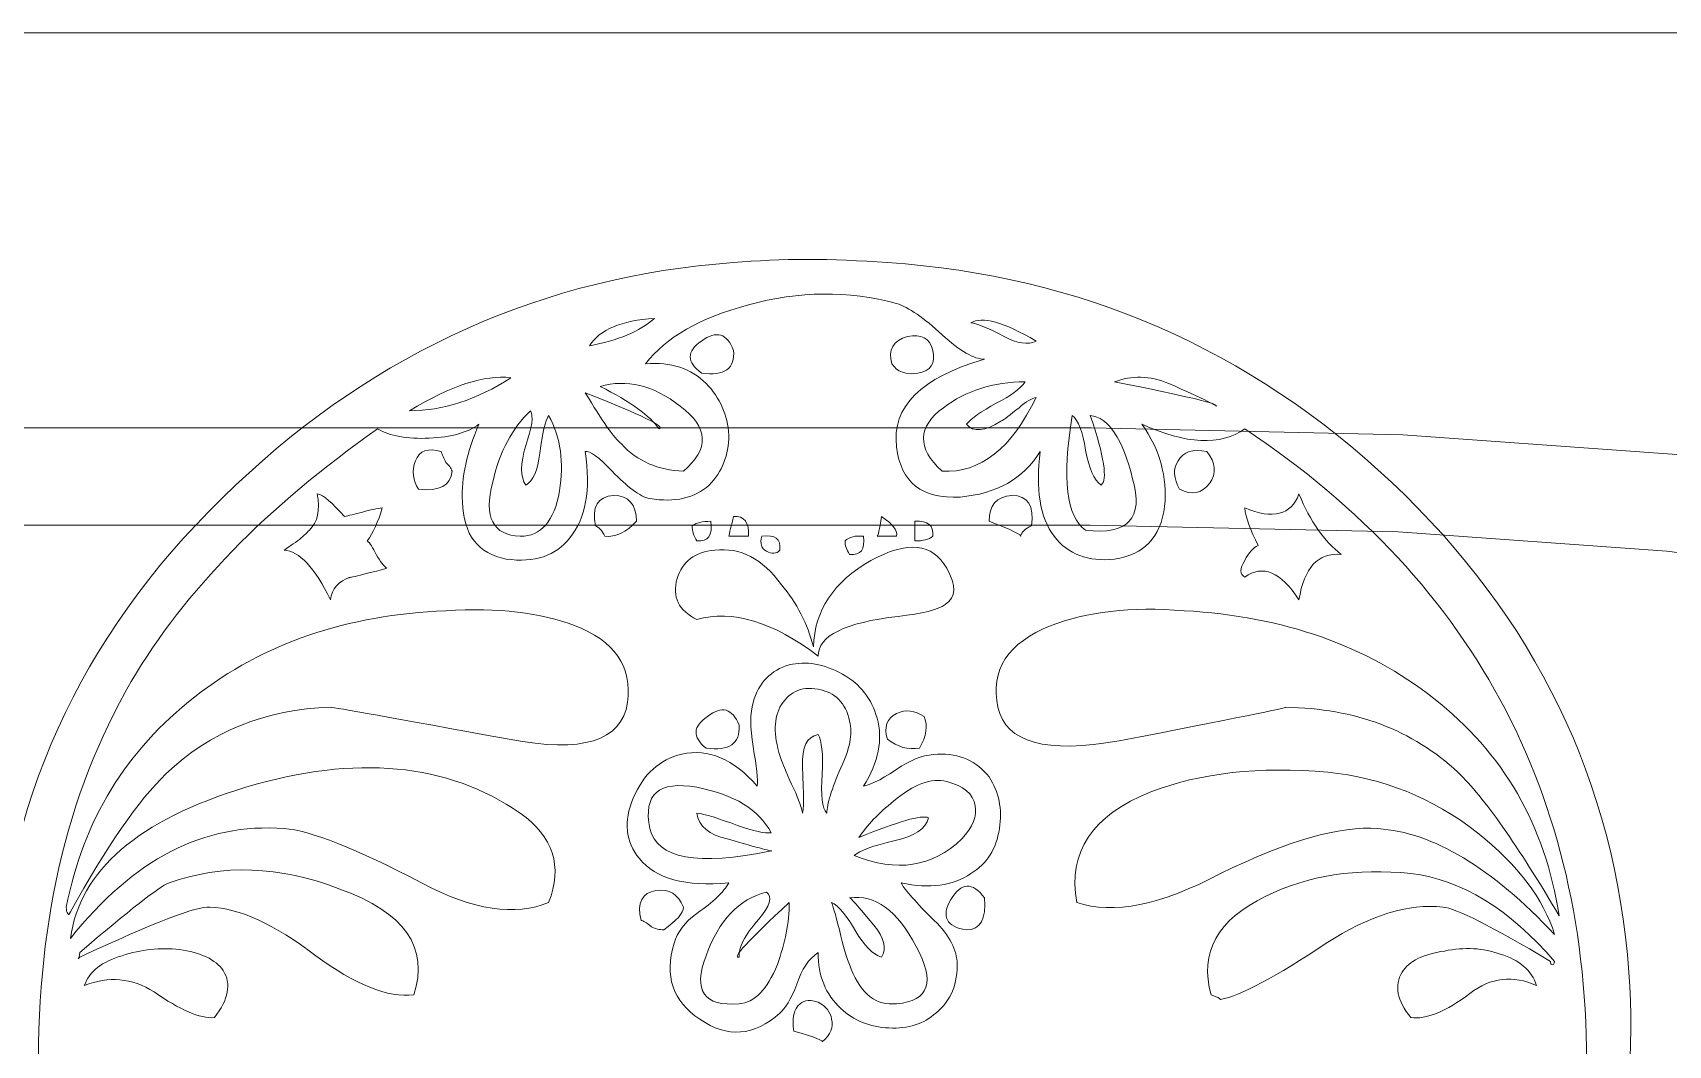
# Model space of a CAD drawing. Header units: millimetres. Extents: x -516 to 519, y -297 to 340.
# Drawn here: x -188.22 to -162.99, y -103.25 to -87.63 of the extents above; entities that cross this region are included whole.
import ezdxf

# ---------------------------------------------------------------- set-up
doc = ezdxf.new("R2010")
doc.units = ezdxf.units.MM
doc.header["$MEASUREMENT"] = 0
doc.layers.add('layer 1', color=7, linetype='Continuous')

msp = doc.modelspace()

# ---------------------------------------------------------------- linework, layer by layer
at = {"layer": 'layer 1', "color": 250, "lineweight": 18}
msp.add_open_spline([(-392.0172, -87.6343), (-309.8335, -87.6343), (-227.6497, -87.6343), (-145.4661, -87.6343)], degree=3, dxfattribs=at)
at = {"layer": 'layer 1', "color": 114, "lineweight": 18}
for points, knots in [([(-389.0157, -95.2263), (-389.0157, -95.2263), (-389.0157, -87.6343), (-389.0157, -87.6343), (-389.0157, -87.6343), (-387.5149, -87.6343), (-387.5149, -87.6343), (-387.5149, -87.6343), (-387.5149, -93.7255), (-387.5149, -93.7255), (-387.5149, -93.7255), (-274.0849, -93.7255), (-274.0849, -93.7255), (-274.0849, -93.7255), (-274.0849, -87.6343), (-274.0849, -87.6343), (-274.0849, -87.6343), (-272.5847, -87.6343), (-272.5847, -87.6343), (-272.5847, -87.6343), (-272.5847, -93.7255), (-272.5847, -93.7255), (-272.5847, -93.7255), (-253.4494, -93.7255), (-253.4494, -93.7255), (-253.4494, -93.7255), (-253.4494, -87.6343), (-253.4494, -87.6343), (-253.4494, -87.6343), (-251.9486, -87.6343), (-251.9486, -87.6343), (-251.9486, -87.6343), (-251.9486, -93.7255), (-251.9486, -93.7255), (-251.9486, -93.7255), (-215.9548, -93.7255), (-215.9548, -93.7255), (-215.9548, -93.7255), (-215.9548, -87.6343), (-215.9548, -87.6343), (-215.9548, -87.6343), (-214.4542, -87.6343), (-214.4542, -87.6343), (-214.4542, -87.6343), (-214.4542, -93.7255), (-214.4542, -93.7255), (-214.4542, -93.7255), (-212.0233, -93.7255), (-212.0233, -93.7255), (-212.0233, -93.7255), (-212.0233, -87.6343), (-212.0233, -87.6343), (-212.0233, -87.6343), (-210.5231, -87.6343), (-210.5231, -87.6343), (-210.5231, -87.6343), (-210.5231, -93.7255), (-210.5231, -93.7255), (-210.5231, -93.7255), (-171.8946, -93.7255), (-171.8946, -93.7255), (-171.8946, -93.7255), (-167.0878, -93.8327), (-167.0878, -93.8327), (-167.0878, -93.8327), (-162.864, -94.1371), (-162.864, -94.1371), (-162.864, -94.1371), (-159.1246, -94.6166), (-159.1246, -94.6166), (-159.1246, -94.6166), (-155.7637, -95.246), (-155.7637, -95.246), (-155.7637, -95.246), (-152.6763, -95.9994), (-152.6763, -95.9994), (-152.6763, -95.9994), (-149.7579, -96.8507), (-149.7579, -96.8507), (-149.7579, -96.8507), (-146.9033, -97.7736), (-146.9033, -97.7736), (-146.9033, -97.7736), (-144.2237, -98.6701), (-144.2237, -98.6701), (-144.2237, -98.6701), (-144.2237, -100.2525), (-144.2237, -100.2525), (-144.2237, -100.2525), (-147.3724, -99.1994), (-147.3724, -99.1994), (-147.3724, -99.1994), (-150.1991, -98.2853), (-150.1991, -98.2853), (-150.1991, -98.2853), (-153.0646, -97.4494), (-153.0646, -97.4494), (-153.0646, -97.4494), (-156.0797, -96.7134), (-156.0797, -96.7134), (-156.0797, -96.7134), (-159.3585, -96.1), (-159.3585, -96.1), (-159.3585, -96.1), (-163.014, -95.6314), (-163.014, -95.6314), (-163.014, -95.6314), (-167.1588, -95.3319), (-167.1588, -95.3319), (-167.1588, -95.3319), (-171.9115, -95.2263), (-171.9115, -95.2263), (-171.9115, -95.2263), (-210.5231, -95.2263), (-210.5231, -95.2263), (-210.5231, -95.2263), (-210.5231, -123.0076), (-210.5231, -123.0076), (-210.5231, -123.0076), (-164.7722, -123.0076), (-164.7722, -123.0076), (-164.7722, -123.0076), (-164.1108, -123.0552), (-164.1108, -123.0552), (-164.1108, -123.0552), (-163.4454, -123.2219), (-163.4454, -123.2219), (-163.4454, -123.2219), (-162.845, -123.5161), (-162.845, -123.5161), (-162.845, -123.5161), (-162.3508, -123.9141), (-162.3508, -123.9141), (-162.3508, -123.9141), (-161.9855, -124.3585), (-161.9855, -124.3585), (-161.9855, -124.3585), (-161.7331, -124.792), (-161.7331, -124.792), (-161.7331, -124.792), (-161.5592, -125.1824), (-161.5592, -125.1824), (-161.5592, -125.1824), (-161.4318, -125.517), (-161.4318, -125.517), (-161.4318, -125.517), (-157.7462, -135.5414), (-157.7462, -135.5414), (-157.7462, -135.5414), (-157.4066, -136.1663), (-157.4066, -136.1663), (-157.4066, -136.1663), (-157.0688, -136.8017), (-157.0688, -136.8017), (-157.0688, -136.8017), (-156.7731, -137.2806), (-156.7731, -137.2806), (-156.7731, -137.2806), (-156.493, -137.612), (-156.493, -137.612), (-156.493, -137.612), (-156.1776, -137.8536), (-156.1776, -137.8536), (-156.1776, -137.8536), (-155.7145, -138.0592), (-155.7145, -138.0592), (-155.7145, -138.0592), (-154.9764, -138.2189), (-154.9764, -138.2189), (-154.9764, -138.2189), (-153.8447, -138.2849), (-153.8447, -138.2849), (-153.8447, -138.2849), (-144.2237, -138.2849), (-144.2237, -138.2849), (-144.2237, -138.2849), (-144.2237, -139.7857), (-144.2237, -139.7857), (-144.2237, -139.7857), (-153.8884, -139.7857), (-153.8884, -139.7857), (-153.8884, -139.7857), (-155.1799, -139.7102), (-155.1799, -139.7102), (-155.1799, -139.7102), (-156.1826, -139.4933), (-156.1826, -139.4933), (-156.1826, -139.4933), (-156.9496, -139.1526), (-156.9496, -139.1526), (-156.9496, -139.1526), (-157.5347, -138.7043), (-157.5347, -138.7043), (-157.5347, -138.7043), (-157.9906, -138.1642), (-157.9906, -138.1642), (-157.9906, -138.1642), (-158.3711, -137.5497), (-158.3711, -137.5497), (-158.3711, -137.5497), (-158.7286, -136.8766), (-158.7286, -136.8766), (-158.7286, -136.8766), (-159.1175, -136.162), (-159.1175, -136.162), (-159.1175, -136.162), (-162.8374, -126.0424), (-162.8374, -126.0424), (-162.8374, -126.0424), (-162.9467, -125.7549), (-162.9467, -125.7549), (-162.9467, -125.7549), (-163.0702, -125.4772), (-163.0702, -125.4772), (-163.0702, -125.4772), (-163.2218, -125.2181), (-163.2218, -125.2181), (-163.2218, -125.2181), (-163.4119, -124.9862), (-163.4119, -124.9862), (-163.4119, -124.9862), (-163.6553, -124.7898), (-163.6553, -124.7898), (-163.6553, -124.7898), (-163.9637, -124.6395), (-163.9637, -124.6395), (-163.9637, -124.6395), (-164.3496, -124.5422), (-164.3496, -124.5422), (-164.3496, -124.5422), (-164.8258, -124.5084), (-164.8258, -124.5084), (-164.8258, -124.5084), (-212.0233, -124.5084), (-212.0233, -124.5084), (-212.0233, -124.5084), (-212.0233, -95.2263), (-212.0233, -95.2263), (-212.0233, -95.2263), (-214.4542, -95.2263), (-214.4542, -95.2263), (-214.4542, -95.2263), (-214.4542, -149.1415), (-214.4542, -149.1415)], [0, 0, 0, 0, 0.0123457, 0.0123457, 0.0123457, 0.0246914, 0.0246914, 0.0246914, 0.037037, 0.037037, 0.037037, 0.0493827, 0.0493827, 0.0493827, 0.0617284, 0.0617284, 0.0617284, 0.0740741, 0.0740741, 0.0740741, 0.0864198, 0.0864198, 0.0864198, 0.0987654, 0.0987654, 0.0987654, 0.1111111, 0.1111111, 0.1111111, 0.1234568, 0.1234568, 0.1234568, 0.1358025, 0.1358025, 0.1358025, 0.1481481, 0.1481481, 0.1481481, 0.1604938, 0.1604938, 0.1604938, 0.1728395, 0.1728395, 0.1728395, 0.1851852, 0.1851852, 0.1851852, 0.1975309, 0.1975309, 0.1975309, 0.2098765, 0.2098765, 0.2098765, 0.2222222, 0.2222222, 0.2222222, 0.2345679, 0.2345679, 0.2345679, 0.2469136, 0.2469136, 0.2469136, 0.2592593, 0.2592593, 0.2592593, 0.2716049, 0.2716049, 0.2716049, 0.2839506, 0.2839506, 0.2839506, 0.2962963, 0.2962963, 0.2962963, 0.308642, 0.308642, 0.308642, 0.3209877, 0.3209877, 0.3209877, 0.3333333, 0.3333333, 0.3333333, 0.345679, 0.345679, 0.345679, 0.3580247, 0.3580247, 0.3580247, 0.3703704, 0.3703704, 0.3703704, 0.382716, 0.382716, 0.382716, 0.3950617, 0.3950617, 0.3950617, 0.4074074, 0.4074074, 0.4074074, 0.4197531, 0.4197531, 0.4197531, 0.4320988, 0.4320988, 0.4320988, 0.4444444, 0.4444444, 0.4444444, 0.4567901, 0.4567901, 0.4567901, 0.4691358, 0.4691358, 0.4691358, 0.4814815, 0.4814815, 0.4814815, 0.4938272, 0.4938272, 0.4938272, 0.5061728, 0.5061728, 0.5061728, 0.5185185, 0.5185185, 0.5185185, 0.5308642, 0.5308642, 0.5308642, 0.5432099, 0.5432099, 0.5432099, 0.5555556, 0.5555556, 0.5555556, 0.5679012, 0.5679012, 0.5679012, 0.5802469, 0.5802469, 0.5802469, 0.5925926, 0.5925926, 0.5925926, 0.6049383, 0.6049383, 0.6049383, 0.617284, 0.617284, 0.617284, 0.6296296, 0.6296296, 0.6296296, 0.6419753, 0.6419753, 0.6419753, 0.654321, 0.654321, 0.654321, 0.6666667, 0.6666667, 0.6666667, 0.6790123, 0.6790123, 0.6790123, 0.691358, 0.691358, 0.691358, 0.7037037, 0.7037037, 0.7037037, 0.7160494, 0.7160494, 0.7160494, 0.7283951, 0.7283951, 0.7283951, 0.7407407, 0.7407407, 0.7407407, 0.7530864, 0.7530864, 0.7530864, 0.7654321, 0.7654321, 0.7654321, 0.7777778, 0.7777778, 0.7777778, 0.7901235, 0.7901235, 0.7901235, 0.8024691, 0.8024691, 0.8024691, 0.8148148, 0.8148148, 0.8148148, 0.8271605, 0.8271605, 0.8271605, 0.8395062, 0.8395062, 0.8395062, 0.8518519, 0.8518519, 0.8518519, 0.8641975, 0.8641975, 0.8641975, 0.8765432, 0.8765432, 0.8765432, 0.8888889, 0.8888889, 0.8888889, 0.9012346, 0.9012346, 0.9012346, 0.9135802, 0.9135802, 0.9135802, 0.9259259, 0.9259259, 0.9259259, 0.9382716, 0.9382716, 0.9382716, 0.9506173, 0.9506173, 0.9506173, 0.962963, 0.962963, 0.962963, 0.9753086, 0.9753086, 0.9753086, 0.9876543, 0.9876543, 0.9876543, 1, 1, 1, 1]), ([(-172.3052, -123.7784), (-171.8123, -123.5602), (-171.3225, -123.3005), (-170.8327, -123.0042), (-169.1852, -122.0067), (-168.1568, -120.9016), (-167.7507, -119.6911), (-167.5516, -119.1333), (-167.416, -118.2495), (-167.3364, -117.0549), (-167.2248, -115.6849), (-167.0976, -114.7053), (-166.962, -114.1157), (-165.6559, -114.0361), (-164.7958, -113.7017), (-164.3977, -113.1124), (-163.6807, -112.117), (-163.9677, -110.7867), (-165.2578, -109.1222), (-163.9837, -106.8204), (-163.4338, -104.487), (-163.601, -102.1216), (-163.8164, -99.1827), (-165.0429, -96.6581), (-167.2648, -94.5635), (-169.4549, -92.5087), (-172.0514, -91.3775), (-175.038, -91.1786), (-175.8904, -91.1149), (-176.6866, -91.1149), (-177.4114, -91.1786), (-180.3423, -91.3935), (-182.8986, -92.5403), (-185.0891, -94.6112), (-187.3588, -96.7377), (-188.5933, -99.2863), (-188.7765, -102.2569), (-188.9358, -104.8297), (-188.3784, -107.1389), (-187.12, -109.1938), (-188.3068, -110.6671), (-188.641, -111.9016), (-188.1236, -112.8972), (-187.8286, -113.4948), (-186.9288, -113.9168), (-185.4155, -114.1876), (-185.2483, -114.8408), (-185.1128, -115.8362), (-185.0174, -117.1742), (-184.9455, -118.3051), (-184.7863, -119.1734), (-184.5554, -119.7627), (-184.0138, -121.1325), (-182.8033, -122.3193), (-180.9396, -123.3306), (-180.6327, -123.495), (-180.3284, -123.6442), (-180.0267, -123.7784)], [0, 0, 0, 0, 0.0526316, 0.0526316, 0.0526316, 0.1052632, 0.1052632, 0.1052632, 0.1578947, 0.1578947, 0.1578947, 0.2105263, 0.2105263, 0.2105263, 0.2631579, 0.2631579, 0.2631579, 0.3157895, 0.3157895, 0.3157895, 0.3684211, 0.3684211, 0.3684211, 0.4210526, 0.4210526, 0.4210526, 0.4736842, 0.4736842, 0.4736842, 0.5263158, 0.5263158, 0.5263158, 0.5789474, 0.5789474, 0.5789474, 0.6315789, 0.6315789, 0.6315789, 0.6842105, 0.6842105, 0.6842105, 0.7368421, 0.7368421, 0.7368421, 0.7894737, 0.7894737, 0.7894737, 0.8421053, 0.8421053, 0.8421053, 0.8947368, 0.8947368, 0.8947368, 0.9473684, 0.9473684, 0.9473684, 1, 1, 1, 1]), ([(-178.1027, -123.7784), (-178.9133, -123.5849), (-179.7446, -123.2708), (-180.5892, -122.8207), (-181.8345, -122.1577), (-182.7714, -121.3953), (-183.4086, -120.5512), (-183.8943, -119.93), (-184.2127, -118.9104), (-184.3645, -117.5007), (-184.5714, -115.5174), (-184.7227, -114.3229), (-184.8342, -113.9008), (-184.4441, -113.7656), (-184.1174, -113.9805), (-183.8546, -114.554), (-183.5598, -115.199), (-183.2973, -115.5254), (-183.0579, -115.5574), (-182.5325, -115.605), (-182.3174, -115.3422), (-182.405, -114.7689), (-182.4846, -114.2353), (-182.6838, -113.8769), (-182.9942, -113.6939), (-186.2279, -111.7504), (-187.7969, -111.201), (-187.7013, -112.0374), (-187.7649, -111.5275), (-187.5737, -110.9781), (-187.12, -110.4046), (-186.658, -109.7833), (-186.4191, -109.377), (-186.4191, -109.1938), (-186.4032, -108.9232), (-186.5624, -108.5728), (-186.8891, -108.1425), (-187.2473, -107.6728), (-187.4464, -107.2185), (-187.4941, -106.7648), (-187.2792, -106.7967), (-187.104, -106.956), (-186.9847, -107.2505), (-186.8572, -107.6092), (-186.7379, -107.832), (-186.634, -107.9037), (-186.1483, -107.7364), (-186.0607, -107.4579), (-186.3712, -107.0673), (-186.6977, -106.6932), (-187.096, -106.5656), (-187.566, -106.6932), (-187.5977, -106.5976), (-187.6534, -106.4064), (-187.7252, -106.1119), (-187.7889, -105.8648), (-187.8525, -105.6736), (-187.9162, -105.5543), (-187.6057, -105.4267), (-187.3588, -105.5623), (-187.1916, -105.9444), (-187.0084, -106.3827), (-186.8412, -106.6055), (-186.6977, -106.6215), (-186.4349, -106.6532), (-186.2836, -106.5656), (-186.2359, -106.3667), (-186.204, -106.1995), (-186.2756, -106.0003), (-186.4428, -105.7851), (-186.8652, -105.1799), (-187.3509, -105.0526), (-187.9162, -105.4107), (-187.9644, -105.2515), (-187.9958, -105.0286), (-188.028, -104.7339), (-188.0757, -104.3754), (-188.1076, -104.1446), (-188.1236, -104.033), (-187.7332, -103.9694), (-187.4624, -104.1606), (-187.3112, -104.5903), (-187.136, -105.0446), (-186.9368, -105.2595), (-186.6977, -105.2435), (-186.4191, -105.2358), (-186.2756, -105.1162), (-186.2596, -104.9013), (-186.2439, -104.7099), (-186.3315, -104.503), (-186.5384, -104.2639), (-187.0484, -103.6749), (-187.5817, -103.5553), (-188.1236, -103.8977), (-188.1872, -101.4685), (-187.7093, -99.3819), (-186.6977, -97.6375), (-185.8775, -96.2438), (-184.6114, -94.9457), (-182.8986, -93.7431), (-182.7077, -93.8544), (-182.4449, -93.9024), (-182.1025, -93.8864), (-181.7598, -93.8704), (-181.5049, -93.7988), (-181.3377, -93.6712), (-181.5209, -94.0936), (-181.6085, -94.4916), (-181.5925, -94.866), (-181.5766, -95.376), (-181.3457, -95.6705), (-180.9159, -95.7501), (-180.4776, -95.8137), (-180.1512, -95.7024), (-179.936, -95.4236), (-179.6892, -95.1291), (-179.6095, -94.6828), (-179.6972, -94.0936), (-179.6255, -94.0776), (-179.482, -94.1812), (-179.2828, -94.3963), (-179.044, -94.6432), (-178.853, -94.7864), (-178.7018, -94.8181), (-178.3112, -94.882), (-178.0087, -94.8104), (-177.7858, -94.6112), (-177.5866, -94.404), (-177.483, -94.1495), (-177.483, -93.8385), (-177.499, -93.528), (-177.6186, -93.2652), (-177.8335, -93.0423), (-178.0643, -92.8114), (-178.3748, -92.7076), (-178.7654, -92.7395), (-178.4549, -92.3334), (-177.9291, -92.0307), (-177.1805, -91.8318), (-176.4001, -91.6164), (-175.6433, -91.6089), (-174.8948, -91.8078), (-174.7116, -91.8714), (-174.4725, -92.0307), (-174.1937, -92.2935), (-173.9151, -92.5483), (-173.7, -92.6679), (-173.5405, -92.6679), (-174.5201, -92.9547), (-174.9744, -93.4007), (-174.8948, -94.0219), (-174.8311, -94.5713), (-174.5044, -94.8261), (-173.9151, -94.7944), (-173.3575, -94.7465), (-172.9435, -94.5156), (-172.6807, -94.0936), (-172.7523, -94.6669), (-172.6886, -95.1049), (-172.4655, -95.3997), (-172.2504, -95.6785), (-171.9399, -95.798), (-171.5338, -95.7501), (-171.0795, -95.6864), (-170.8247, -95.4156), (-170.761, -94.9377), (-170.7214, -94.4839), (-170.8327, -94.0619), (-171.1117, -93.6712), (-170.4266, -93.9822), (-169.9012, -94.0059), (-169.5266, -93.7431), (-165.9187, -96.1402), (-164.1589, -99.5251), (-164.2542, -103.8977), (-164.8118, -103.5553), (-165.3454, -103.6589), (-165.8391, -104.2242), (-166.0303, -104.4391), (-166.1179, -104.6463), (-166.1179, -104.8532), (-166.1179, -105.0686), (-165.9984, -105.2038), (-165.7515, -105.2435), (-165.481, -105.3074), (-165.2578, -105.1082), (-165.0744, -104.6383), (-164.8834, -104.1606), (-164.6366, -103.9294), (-164.3261, -103.9614), (-164.3418, -103.9294), (-164.3897, -104.4154), (-164.4614, -105.4107), (-164.9471, -105.0843), (-165.425, -105.1799), (-165.887, -105.6895), (-166.078, -105.8967), (-166.1656, -106.0876), (-166.1656, -106.2711), (-166.1656, -106.4623), (-166.0543, -106.5736), (-165.8152, -106.6215), (-165.5843, -106.6532), (-165.3934, -106.4543), (-165.2341, -106.0163), (-165.0669, -105.5939), (-164.8038, -105.4187), (-164.4614, -105.4826), (-164.4454, -105.4347), (-164.565, -105.8408), (-164.8118, -106.6932), (-165.2818, -106.5976), (-165.6639, -106.7248), (-165.9587, -107.0673), (-166.2694, -107.41), (-166.2218, -107.6888), (-165.8152, -107.9037), (-165.6479, -107.8797), (-165.5047, -107.6808), (-165.4011, -107.3224), (-165.3058, -106.9797), (-165.1305, -106.8204), (-164.8834, -106.8364), (-164.9471, -107.2505), (-165.1465, -107.6968), (-165.4887, -108.1665), (-165.7994, -108.5968), (-165.9587, -108.9153), (-165.9587, -109.1222), (-165.9747, -109.3054), (-165.7435, -109.7117), (-165.2578, -110.3329), (-164.8038, -110.9382), (-164.6126, -111.5115), (-164.6763, -112.0374), (-164.7639, -112.8655), (-165.3534, -113.2953), (-166.4207, -113.3435), (-168.0293, -113.4231), (-168.9453, -113.5187), (-169.1764, -113.622), (-169.5029, -113.7656), (-169.7654, -114.1), (-169.9728, -114.6256), (-170.1718, -115.199), (-170.0045, -115.5174), (-169.4549, -115.5574), (-169.1445, -115.5736), (-168.842, -115.2626), (-168.5469, -114.6256), (-168.2684, -114.0204), (-167.9339, -113.7576), (-167.5436, -113.8372), (-167.6392, -114.3785), (-167.7428, -115.0797), (-167.8463, -115.9318), (-167.9576, -116.8797), (-168.0373, -117.5246), (-168.0852, -117.8511), (-168.3161, -119.2129), (-168.7701, -120.2644), (-169.4549, -120.9972), (-170.8706, -122.4497), (-172.4191, -123.3767), (-174.0986, -123.7784)], [0, 0, 0, 0, 0.0113636, 0.0113636, 0.0113636, 0.0227273, 0.0227273, 0.0227273, 0.0340909, 0.0340909, 0.0340909, 0.0454545, 0.0454545, 0.0454545, 0.0568182, 0.0568182, 0.0568182, 0.0681818, 0.0681818, 0.0681818, 0.0795455, 0.0795455, 0.0795455, 0.0909091, 0.0909091, 0.0909091, 0.1022727, 0.1022727, 0.1022727, 0.1136364, 0.1136364, 0.1136364, 0.125, 0.125, 0.125, 0.1363636, 0.1363636, 0.1363636, 0.1477273, 0.1477273, 0.1477273, 0.1590909, 0.1590909, 0.1590909, 0.1704545, 0.1704545, 0.1704545, 0.1818182, 0.1818182, 0.1818182, 0.1931818, 0.1931818, 0.1931818, 0.2045455, 0.2045455, 0.2045455, 0.2159091, 0.2159091, 0.2159091, 0.2272727, 0.2272727, 0.2272727, 0.2386364, 0.2386364, 0.2386364, 0.25, 0.25, 0.25, 0.2613636, 0.2613636, 0.2613636, 0.2727273, 0.2727273, 0.2727273, 0.2840909, 0.2840909, 0.2840909, 0.2954545, 0.2954545, 0.2954545, 0.3068182, 0.3068182, 0.3068182, 0.3181818, 0.3181818, 0.3181818, 0.3295455, 0.3295455, 0.3295455, 0.3409091, 0.3409091, 0.3409091, 0.3522727, 0.3522727, 0.3522727, 0.3636364, 0.3636364, 0.3636364, 0.375, 0.375, 0.375, 0.3863636, 0.3863636, 0.3863636, 0.3977273, 0.3977273, 0.3977273, 0.4090909, 0.4090909, 0.4090909, 0.4204545, 0.4204545, 0.4204545, 0.4318182, 0.4318182, 0.4318182, 0.4431818, 0.4431818, 0.4431818, 0.4545455, 0.4545455, 0.4545455, 0.4659091, 0.4659091, 0.4659091, 0.4772727, 0.4772727, 0.4772727, 0.4886364, 0.4886364, 0.4886364, 0.5, 0.5, 0.5, 0.5113636, 0.5113636, 0.5113636, 0.5227273, 0.5227273, 0.5227273, 0.5340909, 0.5340909, 0.5340909, 0.5454545, 0.5454545, 0.5454545, 0.5568182, 0.5568182, 0.5568182, 0.5681818, 0.5681818, 0.5681818, 0.5795455, 0.5795455, 0.5795455, 0.5909091, 0.5909091, 0.5909091, 0.6022727, 0.6022727, 0.6022727, 0.6136364, 0.6136364, 0.6136364, 0.625, 0.625, 0.625, 0.6363636, 0.6363636, 0.6363636, 0.6477273, 0.6477273, 0.6477273, 0.6590909, 0.6590909, 0.6590909, 0.6704545, 0.6704545, 0.6704545, 0.6818182, 0.6818182, 0.6818182, 0.6931818, 0.6931818, 0.6931818, 0.7045455, 0.7045455, 0.7045455, 0.7159091, 0.7159091, 0.7159091, 0.7272727, 0.7272727, 0.7272727, 0.7386364, 0.7386364, 0.7386364, 0.75, 0.75, 0.75, 0.7613636, 0.7613636, 0.7613636, 0.7727273, 0.7727273, 0.7727273, 0.7840909, 0.7840909, 0.7840909, 0.7954545, 0.7954545, 0.7954545, 0.8068182, 0.8068182, 0.8068182, 0.8181818, 0.8181818, 0.8181818, 0.8295455, 0.8295455, 0.8295455, 0.8409091, 0.8409091, 0.8409091, 0.8522727, 0.8522727, 0.8522727, 0.8636364, 0.8636364, 0.8636364, 0.875, 0.875, 0.875, 0.8863636, 0.8863636, 0.8863636, 0.8977273, 0.8977273, 0.8977273, 0.9090909, 0.9090909, 0.9090909, 0.9204545, 0.9204545, 0.9204545, 0.9318182, 0.9318182, 0.9318182, 0.9431818, 0.9431818, 0.9431818, 0.9545455, 0.9545455, 0.9545455, 0.9659091, 0.9659091, 0.9659091, 0.9772727, 0.9772727, 0.9772727, 0.9886364, 0.9886364, 0.9886364, 1, 1, 1, 1]), ([(-178.6299, -92.0387), (-178.861, -92.2458), (-179.1952, -92.3811), (-179.6335, -92.4607), (-179.474, -92.2139), (-179.1396, -92.0706), (-178.6299, -92.0387)], [0, 0, 0, 0, 0.5, 0.5, 0.5, 1, 1, 1, 1]), ([(-172.7443, -92.3891), (-172.8718, -92.4527), (-173.0388, -92.429), (-173.238, -92.3175), (-173.5011, -92.1822), (-173.6763, -92.1103), (-173.7479, -92.1103), (-173.5807, -91.999), (-173.246, -92.0946), (-172.7443, -92.3891)], [0, 0, 0, 0, 0.3333333, 0.3333333, 0.3333333, 0.6666667, 0.6666667, 0.6666667, 1, 1, 1, 1]), ([(-177.4114, -92.5324), (-177.507, -92.2695), (-177.6742, -92.2219), (-177.9051, -92.3891), (-178.136, -92.5483), (-178.136, -92.7076), (-177.9051, -92.883), (-177.5469, -92.9307), (-177.3797, -92.8114), (-177.4114, -92.5324)], [0, 0, 0, 0, 0.3333333, 0.3333333, 0.3333333, 0.6666667, 0.6666667, 0.6666667, 1, 1, 1, 1]), ([(-174.3372, -92.5324), (-174.3849, -92.3414), (-174.5124, -92.2775), (-174.7276, -92.3175), (-174.9504, -92.3811), (-175.0301, -92.5244), (-174.9664, -92.7395), (-174.8868, -92.8671), (-174.7515, -92.915), (-174.5681, -92.883), (-174.3689, -92.8511), (-174.2893, -92.7318), (-174.3372, -92.5324)], [0, 0, 0, 0, 0.25, 0.25, 0.25, 0.5, 0.5, 0.5, 0.75, 0.75, 0.75, 1, 1, 1, 1]), ([(-180.844, -92.9547), (-181.3697, -93.2971), (-181.8956, -93.4643), (-182.405, -93.4643), (-181.7678, -93.0742), (-181.2501, -92.907), (-180.844, -92.9547)], [0, 0, 0, 0, 0.5, 0.5, 0.5, 1, 1, 1, 1]), ([(-178.5583, -93.7431), (-178.6938, -93.544), (-179.0043, -93.3211), (-179.466, -93.0902), (-179.0599, -92.9706), (-178.6539, -93.0662), (-178.2316, -93.3927), (-177.7938, -93.7192), (-177.7778, -94.0539), (-178.1839, -94.3963), (-178.5742, -94.3803), (-178.8927, -94.2448), (-179.1396, -93.9743), (-179.2511, -93.8864), (-179.4346, -93.6236), (-179.6972, -93.1855), (-178.8291, -93.528), (-178.447, -93.7112), (-178.5583, -93.7431)], [0, 0, 0, 0, 0.1666667, 0.1666667, 0.1666667, 0.3333333, 0.3333333, 0.3333333, 0.5, 0.5, 0.5, 0.6666667, 0.6666667, 0.6666667, 0.8333333, 0.8333333, 0.8333333, 1, 1, 1, 1]), ([(-172.7443, -93.2572), (-173.1187, -94.0459), (-173.6046, -94.428), (-174.1937, -94.3963), (-174.584, -94.0379), (-174.576, -93.7112), (-174.17, -93.4167), (-173.8275, -93.1538), (-173.4052, -93.0183), (-172.9115, -93.0183), (-172.9911, -93.1299), (-173.1344, -93.2415), (-173.3575, -93.3448), (-173.5887, -93.4723), (-173.7399, -93.5836), (-173.8195, -93.6712), (-173.716, -93.7988), (-173.5325, -93.7828), (-173.2857, -93.6236), (-173.238, -93.5996), (-173.1424, -93.528), (-173.0071, -93.4167), (-172.8956, -93.3211), (-172.8079, -93.2731), (-172.7443, -93.2572)], [0, 0, 0, 0, 0.125, 0.125, 0.125, 0.25, 0.25, 0.25, 0.375, 0.375, 0.375, 0.5, 0.5, 0.5, 0.625, 0.625, 0.625, 0.75, 0.75, 0.75, 0.875, 0.875, 0.875, 1, 1, 1, 1]), ([(-169.9728, -93.3927), (-169.8932, -93.3608), (-170.4106, -93.2415), (-171.5338, -93.0183), (-171.271, -92.915), (-170.9919, -92.923), (-170.6974, -93.0423), (-170.1481, -93.2891), (-169.9092, -93.4087), (-169.9728, -93.3927)], [0, 0, 0, 0, 0.3333333, 0.3333333, 0.3333333, 0.6666667, 0.6666667, 0.6666667, 1, 1, 1, 1]), ([(-180.6129, -94.6112), (-180.5016, -94.5476), (-180.4297, -94.3803), (-180.398, -94.1175), (-180.3581, -93.8068), (-180.3104, -93.6156), (-180.2625, -93.536), (-180.0715, -93.8784), (-180.0236, -94.2688), (-180.0955, -94.6988), (-180.1751, -95.1688), (-180.374, -95.3997), (-180.7005, -95.3997), (-181.1228, -95.3839), (-181.2661, -95.1049), (-181.1228, -94.5635), (-181.0192, -94.0936), (-180.8203, -93.7272), (-180.5413, -93.4643), (-180.4936, -93.544), (-180.5173, -93.7192), (-180.6129, -93.998), (-180.7005, -94.2847), (-180.7005, -94.4839), (-180.6129, -94.6112)], [0, 0, 0, 0, 0.125, 0.125, 0.125, 0.25, 0.25, 0.25, 0.375, 0.375, 0.375, 0.5, 0.5, 0.5, 0.625, 0.625, 0.625, 0.75, 0.75, 0.75, 0.875, 0.875, 0.875, 1, 1, 1, 1]), ([(-172.1867, -93.536), (-172.0911, -93.6156), (-172.0275, -93.7908), (-171.9795, -94.0699), (-171.9319, -94.3484), (-171.8523, -94.5316), (-171.7407, -94.6112), (-171.6374, -94.5316), (-171.693, -94.1732), (-171.9079, -93.536), (-171.6294, -93.5679), (-171.4062, -93.8946), (-171.255, -94.5156), (-171.0795, -95.1211), (-171.3266, -95.3839), (-171.9795, -95.3043), (-172.2746, -95.1049), (-172.3462, -94.5156), (-172.1867, -93.536)], [0, 0, 0, 0, 0.1666667, 0.1666667, 0.1666667, 0.3333333, 0.3333333, 0.3333333, 0.5, 0.5, 0.5, 0.6666667, 0.6666667, 0.6666667, 0.8333333, 0.8333333, 0.8333333, 1, 1, 1, 1]), ([(-181.7518, -94.3963), (-181.7678, -94.3484), (-181.7997, -94.3007), (-181.8474, -94.2608), (-181.8793, -94.1971), (-181.9035, -94.1415), (-181.919, -94.0936), (-182.1184, -94.0299), (-182.2537, -94.0776), (-182.3174, -94.2371), (-182.3733, -94.3883), (-182.3573, -94.5396), (-182.2697, -94.6749), (-181.9432, -94.7068), (-181.7678, -94.6192), (-181.7518, -94.3963)], [0, 0, 0, 0, 0.2, 0.2, 0.2, 0.4, 0.4, 0.4, 0.6, 0.6, 0.6, 0.8, 0.8, 0.8, 1, 1, 1, 1]), ([(-170.1081, -94.0936), (-170.331, -94.0459), (-170.4745, -94.0936), (-170.5541, -94.2371), (-170.6338, -94.3564), (-170.6258, -94.5076), (-170.5302, -94.6749), (-170.347, -94.7704), (-170.1877, -94.7385), (-170.0684, -94.5872), (-169.9569, -94.428), (-169.9728, -94.2688), (-170.1081, -94.0936)], [0, 0, 0, 0, 0.25, 0.25, 0.25, 0.5, 0.5, 0.5, 0.75, 0.75, 0.75, 1, 1, 1, 1]), ([(-183.6237, -96.3793), (-183.6077, -96.2118), (-183.5042, -96.0925), (-183.321, -96.0289), (-183.4086, -96.0606), (-183.2254, -96.0129), (-182.7554, -95.8934), (-182.8033, -95.8617), (-182.859, -95.79), (-182.9226, -95.6785), (-182.9705, -95.5749), (-183.0182, -95.5032), (-183.0579, -95.4716), (-182.9705, -95.344), (-182.8907, -95.1768), (-182.827, -94.9616), (-182.9066, -94.9696), (-183.0102, -94.9933), (-183.13, -95.0253), (-183.2573, -95.0572), (-183.3449, -95.0809), (-183.4086, -95.0969), (-183.5998, -94.882), (-183.735, -94.7625), (-183.8306, -94.7465), (-183.783, -94.9933), (-183.8226, -95.1848), (-183.9502, -95.3043), (-183.9979, -95.352), (-184.0535, -95.4077), (-184.1331, -95.4716), (-184.2287, -95.5352), (-184.3004, -95.5829), (-184.3403, -95.6148), (-184.1094, -95.6228), (-183.8706, -95.8854), (-183.6237, -96.3793)], [0, 0, 0, 0, 0.0833333, 0.0833333, 0.0833333, 0.1666667, 0.1666667, 0.1666667, 0.25, 0.25, 0.25, 0.3333333, 0.3333333, 0.3333333, 0.4166667, 0.4166667, 0.4166667, 0.5, 0.5, 0.5, 0.5833333, 0.5833333, 0.5833333, 0.6666667, 0.6666667, 0.6666667, 0.75, 0.75, 0.75, 0.8333333, 0.8333333, 0.8333333, 0.9166667, 0.9166667, 0.9166667, 1, 1, 1, 1]), ([(-179.3944, -95.3997), (-179.2272, -95.4156), (-179.0599, -95.336), (-178.9087, -95.1688), (-178.9087, -94.9057), (-179.0283, -94.7704), (-179.2591, -94.7704), (-179.5062, -94.7864), (-179.6018, -94.9457), (-179.5377, -95.2404), (-179.4902, -95.2564), (-179.4421, -95.3043), (-179.3944, -95.3997)], [0, 0, 0, 0, 0.25, 0.25, 0.25, 0.5, 0.5, 0.5, 0.75, 0.75, 0.75, 1, 1, 1, 1]), ([(-172.9832, -95.3997), (-172.9672, -95.336), (-172.9115, -95.2804), (-172.8159, -95.2404), (-172.7683, -94.9297), (-172.8718, -94.7704), (-173.1187, -94.7704), (-173.3575, -94.7864), (-173.4689, -94.9217), (-173.4689, -95.1688), (-173.1107, -95.3043), (-172.9515, -95.3839), (-172.9832, -95.3997)], [0, 0, 0, 0, 0.25, 0.25, 0.25, 0.5, 0.5, 0.5, 0.75, 0.75, 0.75, 1, 1, 1, 1]), ([(-169.5266, -96.0289), (-169.248, -95.8297), (-168.9692, -95.9493), (-168.6902, -96.3793), (-168.6106, -95.8854), (-168.3957, -95.6465), (-168.0373, -95.6785), (-168.3001, -95.4793), (-168.5152, -95.1688), (-168.6902, -94.7465), (-168.81, -95.0729), (-169.0888, -95.1448), (-169.5266, -94.9616), (-169.5106, -95.1131), (-169.439, -95.3043), (-169.3197, -95.5432), (-169.3993, -95.5749), (-169.4629, -95.6465), (-169.5266, -95.7741), (-169.6062, -95.9013), (-169.6062, -95.981), (-169.5266, -96.0289)], [0, 0, 0, 0, 0.1428571, 0.1428571, 0.1428571, 0.2857143, 0.2857143, 0.2857143, 0.4285714, 0.4285714, 0.4285714, 0.5714286, 0.5714286, 0.5714286, 0.7142857, 0.7142857, 0.7142857, 0.8571429, 0.8571429, 0.8571429, 1, 1, 1, 1]), ([(-177.1805, -95.3997), (-177.1646, -95.1848), (-177.2442, -95.0809), (-177.4114, -95.0969), (-177.4593, -95.2963), (-177.483, -95.3997), (-177.483, -95.3997), (-177.483, -95.3997), (-177.1805, -95.3997), (-177.1805, -95.3997)], [0, 0, 0, 0, 0.3333333, 0.3333333, 0.3333333, 0.6666667, 0.6666667, 0.6666667, 1, 1, 1, 1]), ([(-174.8948, -95.3997), (-174.8788, -95.3043), (-174.9584, -95.2087), (-175.1256, -95.0969), (-175.1576, -95.2963), (-175.1813, -95.3997), (-175.1973, -95.3997), (-175.1973, -95.3997), (-174.8948, -95.3997), (-174.8948, -95.3997)], [0, 0, 0, 0, 0.3333333, 0.3333333, 0.3333333, 0.6666667, 0.6666667, 0.6666667, 1, 1, 1, 1]), ([(-177.7618, -95.1688), (-177.8891, -95.1688), (-177.9847, -95.1928), (-178.0483, -95.2404), (-178.0483, -95.3121), (-178.0246, -95.3917), (-177.9767, -95.4716), (-177.8015, -95.4873), (-177.7299, -95.3839), (-177.7618, -95.1688)], [0, 0, 0, 0, 0.3333333, 0.3333333, 0.3333333, 0.6666667, 0.6666667, 0.6666667, 1, 1, 1, 1]), ([(-174.6157, -95.4716), (-174.4884, -95.4716), (-174.3928, -95.4476), (-174.3372, -95.3997), (-174.3212, -95.2324), (-174.4088, -95.1528), (-174.6157, -95.1688), (-174.6157, -95.1688), (-174.6157, -95.4716), (-174.6157, -95.4716)], [0, 0, 0, 0, 0.3333333, 0.3333333, 0.3333333, 0.6666667, 0.6666667, 0.6666667, 1, 1, 1, 1]), ([(-177.9767, -96.6821), (-177.4274, -96.5308), (-176.8061, -96.7138), (-176.1053, -97.2474), (-176.1053, -96.9369), (-175.699, -96.7297), (-174.8708, -96.6341), (-174.4964, -96.5945), (-174.2576, -96.5308), (-174.146, -96.4512), (-173.9788, -96.3396), (-173.9708, -96.1562), (-174.122, -95.8934), (-174.3452, -95.5032), (-174.7276, -95.4636), (-175.2929, -95.7741), (-175.8662, -96.1005), (-176.1609, -96.5465), (-176.1769, -97.1041), (-176.2725, -96.7457), (-176.4318, -96.4272), (-176.6706, -96.1482), (-176.9654, -95.7421), (-177.3078, -95.5669), (-177.6982, -95.6148), (-178.0087, -95.6385), (-178.1999, -95.79), (-178.2797, -96.0526), (-178.3594, -96.3316), (-178.2555, -96.5465), (-177.9767, -96.6821)], [0, 0, 0, 0, 0.1, 0.1, 0.1, 0.2, 0.2, 0.2, 0.3, 0.3, 0.3, 0.4, 0.4, 0.4, 0.5, 0.5, 0.5, 0.6, 0.6, 0.6, 0.7, 0.7, 0.7, 0.8, 0.8, 0.8, 0.9, 0.9, 0.9, 1, 1, 1, 1]), ([(-176.6946, -95.6148), (-176.6786, -95.4396), (-176.7662, -95.368), (-176.9734, -95.3997), (-177.0051, -95.5112), (-176.9811, -95.5909), (-176.9015, -95.6308), (-176.8219, -95.6785), (-176.7502, -95.6705), (-176.6946, -95.6148)], [0, 0, 0, 0, 0.3333333, 0.3333333, 0.3333333, 0.6666667, 0.6666667, 0.6666667, 1, 1, 1, 1]), ([(-175.4044, -95.3997), (-175.5317, -95.3839), (-175.6273, -95.4077), (-175.691, -95.4716), (-175.691, -95.5352), (-175.667, -95.6068), (-175.6193, -95.6785), (-175.4441, -95.6944), (-175.3805, -95.6068), (-175.4044, -95.3997)], [0, 0, 0, 0, 0.3333333, 0.3333333, 0.3333333, 0.6666667, 0.6666667, 0.6666667, 1, 1, 1, 1]), ([(-183.6237, -98.0358), (-183.5758, -98.0358), (-182.6598, -98.2031), (-180.868, -98.5295), (-179.7451, -98.7447), (-179.1396, -98.5615), (-179.044, -97.9642), (-178.9723, -97.4066), (-179.2431, -97.0085), (-179.8644, -96.7777), (-180.374, -96.5785), (-181.0352, -96.4989), (-181.8474, -96.5465), (-183.3689, -96.6104), (-184.667, -97.0482), (-185.7183, -97.8766), (-186.7773, -98.6968), (-187.4385, -99.78), (-187.7013, -101.118), (-187.7013, -101.166), (-187.6933, -101.1979), (-187.6773, -101.2139), (-187.6693, -101.2456), (-187.6534, -101.2376), (-187.6376, -101.1899), (-187.0723, -100.1783), (-186.5861, -99.4695), (-186.1643, -99.0634), (-185.4792, -98.4102), (-184.6351, -98.0678), (-183.6237, -98.0358)], [0, 0, 0, 0, 0.1, 0.1, 0.1, 0.2, 0.2, 0.2, 0.3, 0.3, 0.3, 0.4, 0.4, 0.4, 0.5, 0.5, 0.5, 0.6, 0.6, 0.6, 0.7, 0.7, 0.7, 0.8, 0.8, 0.8, 0.9, 0.9, 0.9, 1, 1, 1, 1]), ([(-173.3336, -98.0358), (-173.206, -98.5854), (-172.5851, -98.7529), (-171.4622, -98.5535), (-169.6938, -98.2111), (-168.834, -98.0358), (-168.8976, -98.0358), (-167.8224, -98.0518), (-166.9383, -98.3863), (-166.2372, -99.0394), (-165.8311, -99.4296), (-165.3137, -100.1703), (-164.6763, -101.2536), (-164.8914, -99.8596), (-165.5366, -98.7367), (-166.6119, -97.9006), (-167.6392, -97.0881), (-168.9216, -96.6341), (-170.4585, -96.5465), (-171.2869, -96.4829), (-171.9716, -96.5625), (-172.5134, -96.7777), (-173.1823, -97.0402), (-173.4529, -97.4623), (-173.3336, -98.0358)], [0, 0, 0, 0, 0.125, 0.125, 0.125, 0.25, 0.25, 0.25, 0.375, 0.375, 0.375, 0.5, 0.5, 0.5, 0.625, 0.625, 0.625, 0.75, 0.75, 0.75, 0.875, 0.875, 0.875, 1, 1, 1, 1]), ([(-177.483, -100.7437), (-177.5627, -100.8872), (-177.7219, -101.0384), (-177.9767, -101.2139), (-178.1599, -101.3492), (-178.2797, -101.5084), (-178.3274, -101.6756), (-178.4787, -102.1773), (-178.3514, -102.5677), (-177.9291, -102.8465), (-177.507, -103.141), (-177.0927, -103.109), (-176.6946, -102.7509), (-176.615, -102.6872), (-176.5273, -102.5437), (-176.4318, -102.3046), (-176.3601, -102.0737), (-176.2486, -101.9145), (-176.1053, -101.8189), (-176.1053, -102.1773), (-175.9935, -102.4638), (-175.7546, -102.6792), (-175.5557, -102.8702), (-175.3088, -102.9658), (-175.0141, -102.9817), (-174.7116, -102.9977), (-174.4725, -102.9181), (-174.2893, -102.7509), (-174.0584, -102.5677), (-173.9468, -102.2966), (-173.9628, -101.9544), (-173.9788, -101.7393), (-174.1061, -101.5164), (-174.3609, -101.2775), (-174.6397, -100.9985), (-174.7912, -100.8233), (-174.8231, -100.7437), (-174.3849, -100.8392), (-174.0344, -100.7916), (-173.7479, -100.6004), (-173.5011, -100.4491), (-173.3575, -100.2183), (-173.3096, -99.9073), (-173.262, -99.6048), (-173.3176, -99.3419), (-173.4689, -99.1111), (-173.6603, -98.8642), (-173.9231, -98.7447), (-174.2656, -98.7604), (-174.4325, -98.7604), (-174.6237, -98.8246), (-174.8231, -98.9439), (-175.07, -99.1191), (-175.2689, -99.2226), (-175.4044, -99.2543), (-175.1733, -98.8802), (-175.1017, -98.5295), (-175.1973, -98.2031), (-175.2769, -97.9086), (-175.4521, -97.6777), (-175.7309, -97.5259), (-176.0177, -97.3667), (-176.2885, -97.319), (-176.5513, -97.3827), (-176.8298, -97.4623), (-177.021, -97.6537), (-177.1089, -97.9642), (-177.1563, -98.1234), (-177.1563, -98.3463), (-177.1089, -98.6414), (-177.0532, -98.9518), (-177.029, -99.159), (-177.0453, -99.2543), (-177.4114, -98.8325), (-177.8015, -98.6653), (-178.2081, -98.7604), (-178.5503, -98.84), (-178.7971, -99.0634), (-178.9564, -99.4375), (-179.1079, -99.796), (-179.0759, -100.1067), (-178.861, -100.3695), (-178.6142, -100.68), (-178.1519, -100.8076), (-177.483, -100.7437)], [0, 0, 0, 0, 0.0357143, 0.0357143, 0.0357143, 0.0714286, 0.0714286, 0.0714286, 0.1071429, 0.1071429, 0.1071429, 0.1428571, 0.1428571, 0.1428571, 0.1785714, 0.1785714, 0.1785714, 0.2142857, 0.2142857, 0.2142857, 0.25, 0.25, 0.25, 0.2857143, 0.2857143, 0.2857143, 0.3214286, 0.3214286, 0.3214286, 0.3571429, 0.3571429, 0.3571429, 0.3928571, 0.3928571, 0.3928571, 0.4285714, 0.4285714, 0.4285714, 0.4642857, 0.4642857, 0.4642857, 0.5, 0.5, 0.5, 0.5357143, 0.5357143, 0.5357143, 0.5714286, 0.5714286, 0.5714286, 0.6071429, 0.6071429, 0.6071429, 0.6428571, 0.6428571, 0.6428571, 0.6785714, 0.6785714, 0.6785714, 0.7142857, 0.7142857, 0.7142857, 0.75, 0.75, 0.75, 0.7857143, 0.7857143, 0.7857143, 0.8214286, 0.8214286, 0.8214286, 0.8571429, 0.8571429, 0.8571429, 0.8928571, 0.8928571, 0.8928571, 0.9285714, 0.9285714, 0.9285714, 0.9642857, 0.9642857, 0.9642857, 1, 1, 1, 1]), ([(-176.6946, -98.0358), (-176.5673, -97.805), (-176.3761, -97.7094), (-176.1053, -97.7573), (-175.8422, -97.805), (-175.683, -97.9642), (-175.6193, -98.251), (-175.5717, -98.4499), (-175.6193, -98.6888), (-175.7546, -98.9678), (-175.8984, -99.2943), (-175.97, -99.5331), (-175.97, -99.6684), (-176.0496, -99.5968), (-176.0656, -99.3899), (-176.0416, -99.0634), (-176.0257, -98.7529), (-176.0496, -98.5535), (-176.1053, -98.4579), (-176.2805, -98.4898), (-176.3601, -98.6491), (-176.3441, -98.9439), (-176.3282, -99.3979), (-176.3282, -99.6367), (-176.3441, -99.6684), (-176.3601, -99.5968), (-176.4001, -99.4695), (-176.4797, -99.2943), (-176.575, -99.0951), (-176.6389, -98.9439), (-176.6706, -98.8562), (-176.7902, -98.5136), (-176.7982, -98.243), (-176.6946, -98.0358)], [0, 0, 0, 0, 0.0909091, 0.0909091, 0.0909091, 0.1818182, 0.1818182, 0.1818182, 0.2727273, 0.2727273, 0.2727273, 0.3636364, 0.3636364, 0.3636364, 0.4545455, 0.4545455, 0.4545455, 0.5454545, 0.5454545, 0.5454545, 0.6363636, 0.6363636, 0.6363636, 0.7272727, 0.7272727, 0.7272727, 0.8181818, 0.8181818, 0.8181818, 0.9090909, 0.9090909, 0.9090909, 1, 1, 1, 1]), ([(-177.8335, -98.6653), (-177.475, -98.7127), (-177.3078, -98.6012), (-177.3238, -98.3146), (-177.4274, -98.0518), (-177.5946, -98.0041), (-177.8095, -98.1794), (-178.0406, -98.3306), (-178.0483, -98.4978), (-177.8335, -98.6653)], [0, 0, 0, 0, 0.3333333, 0.3333333, 0.3333333, 0.6666667, 0.6666667, 0.6666667, 1, 1, 1, 1]), ([(-175.038, -98.5295), (-174.8788, -98.6491), (-174.7196, -98.6968), (-174.5441, -98.6653), (-174.4325, -98.4819), (-174.4088, -98.3146), (-174.4725, -98.1794), (-174.6157, -98.0838), (-174.7515, -98.0678), (-174.8948, -98.1314), (-175.046, -98.2111), (-175.0937, -98.3386), (-175.038, -98.5295)], [0, 0, 0, 0, 0.25, 0.25, 0.25, 0.5, 0.5, 0.5, 0.75, 0.75, 0.75, 1, 1, 1, 1]), ([(-184.3403, -99.9073), (-183.9422, -99.9312), (-183.2334, -100.2183), (-182.222, -100.7437), (-181.4253, -101.166), (-180.7721, -101.2616), (-180.2625, -101.0464), (-180.0396, -100.4888), (-180.1908, -100.0271), (-180.7005, -99.6684), (-181.8234, -98.8962), (-183.2334, -98.7604), (-184.9298, -99.2703), (-186.5941, -99.772), (-187.4941, -100.5527), (-187.6376, -101.604), (-186.666, -100.3775), (-185.575, -99.8119), (-184.3403, -99.9073)], [0, 0, 0, 0, 0.1666667, 0.1666667, 0.1666667, 0.3333333, 0.3333333, 0.3333333, 0.5, 0.5, 0.5, 0.6666667, 0.6666667, 0.6666667, 0.8333333, 0.8333333, 0.8333333, 1, 1, 1, 1]), ([(-174.4008, -99.7403), (-174.5124, -99.6924), (-174.8708, -99.796), (-175.4761, -100.0431), (-175.3565, -99.8596), (-175.1733, -99.6684), (-174.9424, -99.4855), (-174.6317, -99.2226), (-174.3609, -99.1191), (-174.122, -99.1827), (-173.8592, -99.2466), (-173.716, -99.3659), (-173.6843, -99.5571), (-173.6523, -99.7083), (-173.716, -99.8836), (-173.8912, -100.067), (-174.3452, -100.5048), (-174.8948, -100.5844), (-175.5477, -100.3216), (-175.4681, -100.25), (-175.2609, -100.1703), (-174.9187, -100.0907), (-174.6237, -100.0271), (-174.4485, -99.9153), (-174.4008, -99.7403)], [0, 0, 0, 0, 0.125, 0.125, 0.125, 0.25, 0.25, 0.25, 0.375, 0.375, 0.375, 0.5, 0.5, 0.5, 0.625, 0.625, 0.625, 0.75, 0.75, 0.75, 0.875, 0.875, 0.875, 1, 1, 1, 1]), ([(-168.2444, -99.0394), (-169.3037, -98.9439), (-170.2117, -99.0474), (-170.9762, -99.3419), (-171.8762, -99.7004), (-172.2583, -100.2659), (-172.1151, -101.0464), (-171.5578, -101.2376), (-170.817, -101.0861), (-169.9012, -100.6004), (-168.8577, -100.0907), (-168.0532, -99.8596), (-167.4719, -99.9073), (-166.6198, -99.9632), (-165.7118, -100.5128), (-164.7479, -101.5404), (-164.9151, -100.9905), (-165.3137, -100.4731), (-165.9347, -99.9714), (-166.6356, -99.4296), (-167.408, -99.1191), (-168.2444, -99.0394)], [0, 0, 0, 0, 0.1428571, 0.1428571, 0.1428571, 0.2857143, 0.2857143, 0.2857143, 0.4285714, 0.4285714, 0.4285714, 0.5714286, 0.5714286, 0.5714286, 0.7142857, 0.7142857, 0.7142857, 0.8571429, 0.8571429, 0.8571429, 1, 1, 1, 1]), ([(-176.8298, -99.9714), (-176.9254, -99.9874), (-177.0927, -99.9472), (-177.3478, -99.8596), (-177.6423, -99.748), (-177.8494, -99.6844), (-177.9767, -99.6684), (-177.945, -99.8756), (-177.7858, -100.0029), (-177.507, -100.067), (-177.013, -100.2103), (-176.7822, -100.2659), (-176.8298, -100.25), (-177.9687, -100.4888), (-178.5902, -100.3695), (-178.7018, -99.9073), (-178.8051, -99.3739), (-178.5663, -99.1667), (-177.9767, -99.2703), (-177.3954, -99.3819), (-177.021, -99.6128), (-176.8298, -99.9714)], [0, 0, 0, 0, 0.1428571, 0.1428571, 0.1428571, 0.2857143, 0.2857143, 0.2857143, 0.4285714, 0.4285714, 0.4285714, 0.5714286, 0.5714286, 0.5714286, 0.7142857, 0.7142857, 0.7142857, 0.8571429, 0.8571429, 0.8571429, 1, 1, 1, 1]), ([(-182.3413, -102.4721), (-182.1025, -101.7393), (-182.4846, -101.1979), (-183.4802, -100.8392), (-184.4122, -100.4808), (-185.296, -100.4491), (-186.1164, -100.7437), (-186.2756, -100.8076), (-186.7296, -101.166), (-187.4941, -101.8189), (-187.4941, -101.8668), (-187.5021, -101.8985), (-187.5181, -101.9145), (-187.5181, -101.9145), (-187.5101, -101.9065), (-187.4941, -101.8905), (-186.3552, -101.3572), (-185.6863, -101.1021), (-185.4872, -101.118), (-185.0332, -101.134), (-184.4918, -101.3811), (-183.8546, -101.8668), (-183.2493, -102.3126), (-182.7394, -102.52), (-182.3413, -102.4721)], [0, 0, 0, 0, 0.125, 0.125, 0.125, 0.25, 0.25, 0.25, 0.375, 0.375, 0.375, 0.5, 0.5, 0.5, 0.625, 0.625, 0.625, 0.75, 0.75, 0.75, 0.875, 0.875, 0.875, 1, 1, 1, 1]), ([(-166.962, -100.6004), (-167.7984, -100.5128), (-168.5469, -100.6244), (-169.2001, -100.9508), (-169.9489, -101.3092), (-170.2277, -101.8189), (-170.0445, -102.4721), (-169.9489, -102.504), (-169.9012, -102.528), (-169.9012, -102.5437), (-169.5902, -102.4801), (-169.0489, -102.1933), (-168.2684, -101.6756), (-167.5995, -101.2456), (-167.002, -101.0544), (-166.4683, -101.118), (-166.2694, -101.134), (-165.7198, -101.4128), (-164.8118, -101.9544), (-164.8118, -101.9861), (-164.8038, -102.0021), (-164.7878, -102.0021), (-164.7719, -102.0181), (-164.7559, -102.0021), (-164.7479, -101.9544), (-165.441, -101.1497), (-166.1816, -100.696), (-166.962, -100.6004)], [0, 0, 0, 0, 0.1111111, 0.1111111, 0.1111111, 0.2222222, 0.2222222, 0.2222222, 0.3333333, 0.3333333, 0.3333333, 0.4444444, 0.4444444, 0.4444444, 0.5555556, 0.5555556, 0.5555556, 0.6666667, 0.6666667, 0.6666667, 0.7777778, 0.7777778, 0.7777778, 0.8888889, 0.8888889, 0.8888889, 1, 1, 1, 1]), ([(-178.1839, -101.118), (-178.2635, -100.9189), (-178.399, -100.8313), (-178.6062, -100.8632), (-178.8211, -100.8949), (-178.9007, -101.0464), (-178.8371, -101.3252), (-178.8051, -101.3252), (-178.7495, -101.3572), (-178.6778, -101.4208), (-178.6142, -101.4527), (-178.5503, -101.4685), (-178.4866, -101.4685), (-178.2877, -101.3252), (-178.1839, -101.2139), (-178.1839, -101.118)], [0, 0, 0, 0, 0.2, 0.2, 0.2, 0.4, 0.4, 0.4, 0.6, 0.6, 0.6, 0.8, 0.8, 0.8, 1, 1, 1, 1]), ([(-177.3238, -102.6076), (-177.8654, -102.6553), (-178.0406, -102.4084), (-177.8335, -101.8668), (-177.6345, -101.3172), (-177.3238, -100.9905), (-176.9015, -100.8872), (-176.8061, -100.9588), (-176.8458, -101.1021), (-177.021, -101.3012), (-177.2362, -101.5561), (-177.3398, -101.7473), (-177.3238, -101.8905), (-177.4434, -101.9145), (-177.1885, -101.6357), (-176.5513, -101.0464), (-176.5513, -101.3572), (-176.615, -101.6756), (-176.7343, -102.0021), (-176.8937, -102.3925), (-177.0847, -102.5916), (-177.3238, -102.6076)], [0, 0, 0, 0, 0.1428571, 0.1428571, 0.1428571, 0.2857143, 0.2857143, 0.2857143, 0.4285714, 0.4285714, 0.4285714, 0.5714286, 0.5714286, 0.5714286, 0.7142857, 0.7142857, 0.7142857, 0.8571429, 0.8571429, 0.8571429, 1, 1, 1, 1]), ([(-173.5405, -100.9745), (-173.7239, -100.7277), (-173.8992, -100.7357), (-174.0584, -100.9985), (-174.2096, -101.2616), (-174.13, -101.4208), (-173.8195, -101.4685), (-173.6046, -101.4685), (-173.5091, -101.3012), (-173.5405, -100.9745)], [0, 0, 0, 0, 0.3333333, 0.3333333, 0.3333333, 0.6666667, 0.6666667, 0.6666667, 1, 1, 1, 1]), ([(-174.8948, -102.6076), (-175.2053, -102.6393), (-175.4361, -102.4638), (-175.5954, -102.0737), (-175.6433, -101.9622), (-175.699, -101.7949), (-175.7546, -101.5641), (-175.8188, -101.2935), (-175.8662, -101.126), (-175.8984, -101.0464), (-175.7866, -101.0941), (-175.667, -101.2456), (-175.5237, -101.4924), (-175.3965, -101.7076), (-175.2689, -101.8429), (-175.1256, -101.8905), (-175.046, -101.7473), (-175.086, -101.588), (-175.2452, -101.3968), (-175.492, -101.1021), (-175.6193, -100.9588), (-175.6193, -100.9745), (-175.2292, -100.9189), (-174.8868, -101.166), (-174.5923, -101.7233), (-174.2973, -102.2649), (-174.3928, -102.5677), (-174.8948, -102.6076)], [0, 0, 0, 0, 0.1111111, 0.1111111, 0.1111111, 0.2222222, 0.2222222, 0.2222222, 0.3333333, 0.3333333, 0.3333333, 0.4444444, 0.4444444, 0.4444444, 0.5555556, 0.5555556, 0.5555556, 0.6666667, 0.6666667, 0.6666667, 0.7777778, 0.7777778, 0.7777778, 0.8888889, 0.8888889, 0.8888889, 1, 1, 1, 1]), ([(-187.4225, -102.3288), (-187.0484, -102.1773), (-186.6897, -102.209), (-186.3472, -102.4244), (-185.9492, -102.7029), (-185.6387, -102.8385), (-185.4155, -102.8225), (-185.2004, -102.5437), (-185.1527, -102.2966), (-185.28, -102.0977), (-185.3996, -101.9225), (-185.6307, -101.8189), (-185.9571, -101.7712), (-186.2519, -101.7393), (-186.5464, -101.7712), (-186.8412, -101.8668), (-187.1519, -101.9544), (-187.3429, -102.1137), (-187.4225, -102.3288)], [0, 0, 0, 0, 0.1666667, 0.1666667, 0.1666667, 0.3333333, 0.3333333, 0.3333333, 0.5, 0.5, 0.5, 0.6666667, 0.6666667, 0.6666667, 0.8333333, 0.8333333, 0.8333333, 1, 1, 1, 1]), ([(-166.962, -102.8225), (-166.7312, -102.8544), (-166.4207, -102.7269), (-166.0543, -102.4484), (-165.7278, -102.2013), (-165.3854, -102.1613), (-165.0267, -102.3288), (-165.0986, -102.0977), (-165.2898, -101.9305), (-165.5843, -101.8429), (-165.8471, -101.7473), (-166.1339, -101.7313), (-166.4446, -101.7949), (-166.7711, -101.8429), (-166.994, -101.9464), (-167.0976, -102.1216), (-167.2248, -102.3206), (-167.1772, -102.5597), (-166.962, -102.8225)], [0, 0, 0, 0, 0.1666667, 0.1666667, 0.1666667, 0.3333333, 0.3333333, 0.3333333, 0.5, 0.5, 0.5, 0.6666667, 0.6666667, 0.6666667, 0.8333333, 0.8333333, 0.8333333, 1, 1, 1, 1]), ([(-176.0416, -103.1966), (-175.9138, -103.0853), (-175.8662, -102.9658), (-175.8984, -102.8465), (-175.9138, -102.7349), (-175.986, -102.6473), (-176.1053, -102.5836), (-176.2169, -102.5437), (-176.3125, -102.5517), (-176.3841, -102.6076), (-176.4797, -102.6872), (-176.5114, -102.8305), (-176.4797, -103.0294), (-176.1532, -103.125), (-176.0097, -103.1809), (-176.0416, -103.1966)], [0, 0, 0, 0, 0.2, 0.2, 0.2, 0.4, 0.4, 0.4, 0.6, 0.6, 0.6, 0.8, 0.8, 0.8, 1, 1, 1, 1])]:
    msp.add_open_spline(points, degree=3, knots=knots, dxfattribs=at)

doc.saveas('drawing.dxf')
